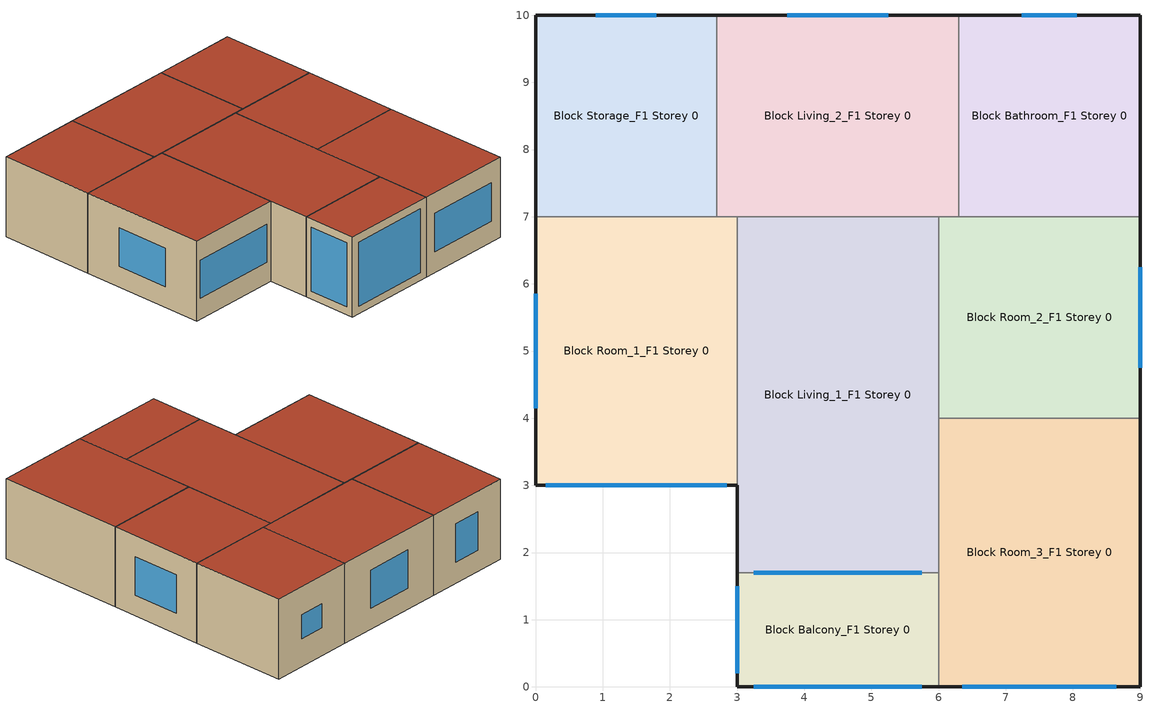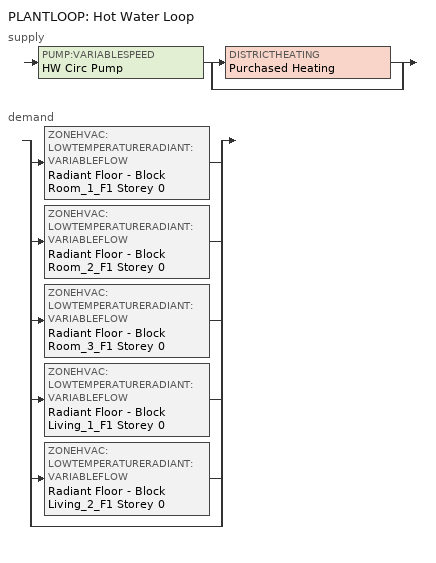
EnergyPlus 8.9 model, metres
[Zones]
Block Balcony_F1 Storey 0
 floor ground (Project Floor): 3,0 3,1.7 6,1.7 6,0 z0
 wall outside (Exterior_Wall_Construction): 3,1.7 3,0 6,0 z0:2.5
 wall to Block Living_1_F1 Storey 0 (Interior_Wall_Construction): 3,1.7 6,1.7 z0:2.5
 wall to Block Room_3_F1 Storey 0 (Interior_Wall_Construction): 6,1.7 6,0 z0:2.5
 window (Simple_DoublePane): 3.25,0 5.75,0 / 3,1.5 3,0.2 z0.25:2.25
 window inside (Interior_Glass_Door): 3.25,1.7 5.75,1.7 z0.3:2.2
 roof outside (Project Flat Roof): 3,1.7 3,0 6,0 6,1.7 z2.5
Block Room_3_F1 Storey 0
 floor ground (Slab Floor with Radiant): 6,0 6,4 9,4 9,0 z0
 wall outside (Exterior_Wall_Construction): 6,0 9,0 9,4 z0:2.5
 wall to Block Living_1_F1 Storey 0 (Interior_Wall_Construction): 6,1.7 6,4 z0:2.5
 wall to Block Room_2_F1 Storey 0 (Interior_Wall_Construction): 6,4 9,4 z0:2.5
 window (Simple_DoublePane): 6.35,0 8.65,0 z0.65:1.85
 roof outside (Project Flat Roof): 6,4 6,0 9,0 9,4 z2.5
Block Living_1_F1 Storey 0
 floor ground (Slab Floor with Radiant): 3,1.7 3,7 6,7 6,1.7 z0
 wall outside (Exterior_Wall_Construction): 3,3 3,1.7 z0:2.5
 wall to Block Room_2_F1 Storey 0 (Interior_Wall_Construction): 6,7 6,4 z0:2.5
 wall to Block Room_1_F1 Storey 0 (Interior_Wall_Construction): 3,3 3,7 z0:2.5
 wall to Block Living_2_F1 Storey 0 (Interior_Wall_Construction): 3,7 6,7 z0:2.5
 roof outside (Project Flat Roof): 3,7 3,1.7 6,1.7 6,7 z2.5
Block Room_1_F1 Storey 0
 floor ground (Slab Floor with Radiant): 0,3 0,7 3,7 3,3 z0
 wall outside (Exterior_Wall_Construction): 0,7 0,3 3,3 z0:2.5
 wall to Block Storage_F1 Storey 0 (Interior_Wall_Construction): 0,7 2.7,7 z0:2.5
 wall to Block Living_2_F1 Storey 0 (Interior_Wall_Construction): 2.7,7 3,7 z0:2.5
 window (Simple_DoublePane): 0.15,3 2.85,3 / 0,5.85 0,4.15 z0.65:1.85
 roof outside (Project Flat Roof): 0,7 0,3 3,3 3,7 z2.5
Block Room_2_F1 Storey 0
 floor ground (Slab Floor with Radiant): 6,4 6,7 9,7 9,4 z0
 wall outside (Exterior_Wall_Construction): 9,4 9,7 z0:2.5
 wall to Block Living_2_F1 Storey 0 (Interior_Wall_Construction): 6,7 6.3,7 z0:2.5
 wall to Block Bathroom_F1 Storey 0 (Interior_Wall_Construction): 6.3,7 9,7 z0:2.5
 window (Simple_DoublePane): 9,4.75 9,6.25 z0.65:1.85
 roof outside (Project Flat Roof): 6,7 6,4 9,4 9,7 z2.5
Block Storage_F1 Storey 0
 floor ground (Project Floor): 0,7 0,10 2.7,10 2.7,7 z0
 wall outside (Exterior_Wall_Construction): 2.7,10 0,10 0,7 z0:2.5
 wall to Block Living_2_F1 Storey 0 (Interior_Wall_Construction): 2.7,10 2.7,7 z0:2.5
 window (Simple_DoublePane): 1.8,10 0.9,10 z0.65:1.85
 roof outside (Project Flat Roof): 0,10 0,7 2.7,7 2.7,10 z2.5
Block Living_2_F1 Storey 0
 floor ground (Slab Floor with Radiant): 2.7,7 2.7,10 6.3,10 6.3,7 z0
 wall outside (Exterior_Wall_Construction): 6.3,10 2.7,10 z0:2.5
 wall to Block Bathroom_F1 Storey 0 (Interior_Wall_Construction): 6.3,10 6.3,7 z0:2.5
 window (Simple_DoublePane): 5.25,10 3.75,10 z0.65:1.85
 roof outside (Project Flat Roof): 2.7,10 2.7,7 6.3,7 6.3,10 z2.5
Block Bathroom_F1 Storey 0
 floor ground (Project Floor): 6.3,7 6.3,10 9,10 9,7 z0
 wall outside (Exterior_Wall_Construction): 9,7 9,10 6.3,10 z0:2.5
 window (Simple_DoublePane): 8.06,10 7.24,10 z0.88:1.62
 roof outside (Project Flat Roof): 6.3,10 6.3,7 9,7 9,10 z2.5
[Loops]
PLANTLOOP 'Hot Water Loop'
 supply: PUMP:VARIABLESPEED 'HW Circ Pump' > split
  | DISTRICTHEATING 'Purchased Heating'
  | bypass
 demand: split
  | ZONEHVAC:LOWTEMPERATURERADIANT:VARIABLEFLOW 'Radiant Floor - Block Room_1_F1 Storey 0'
  | ZONEHVAC:LOWTEMPERATURERADIANT:VARIABLEFLOW 'Radiant Floor - Block Room_2_F1 Storey 0'
  | ZONEHVAC:LOWTEMPERATURERADIANT:VARIABLEFLOW 'Radiant Floor - Block Room_3_F1 Storey 0'
  | ZONEHVAC:LOWTEMPERATURERADIANT:VARIABLEFLOW 'Radiant Floor - Block Living_1_F1 Storey 0'
  | ZONEHVAC:LOWTEMPERATURERADIANT:VARIABLEFLOW 'Radiant Floor - Block Living_2_F1 Storey 0'
  | bypass
[Building]
MultiZone_From_Node: North Axis=0; Terrain=Suburbs; Loads Convergence Tolerance Value=0.04; Temperature Convergence Tolerance Value=0.4; Solar Distribution=FullInteriorAndExterior; Maximum Number of Warmup Days=25; Minimum Number of Warmup Days=6
[SITE:LOCATION]
SEOUL_KOR_WMO_471100: Latitude=37.566; Longitude=126.978; Time Zone=9; Elevation=86
[SizingPeriod:DesignDay] Day of Month=21; Humidity Condition Type=Wetbulb; Barometric Pressure=83411; Rain Indicator=No; Snow Indicator=No; Daylight Saving Time Indicator=No; Solar Model Indicator=ASHRAEClearSky
Name | Month | Day Type | Maximum DryBulb Temperature | Daily DryBulb Temperature Range | Wetbulb or DewPoint at Maximum DryBulb | Wind Speed | Wind Direction | Sky Clearness
DENVER_STAPLETON Ann Htg 99.6% Condns DB | 12 | WinterDesignDay | -20 | 0 | -20 | 2.3 | 180 | 0
DENVER_STAPLETON Ann Clg .4% Condns DB=>MWB | 7 | SummerDesignDay | 34.1 | 15.2 | 15.8 | 4 | 120 | 1
[SITE:GROUNDTEMPERATURE:BUILDINGSURFACE]
10.5581, 8.66007, 7.64374, 8.19021, 9.73478, 11.5451, 13.0443, 14.4501, 15.367, 15.7827, 14.5272, 12.6398
[MATERIAL] Thermal Absorptance=0.9
Name | Roughness | Thickness | Conductivity | Density | Specific Heat | Solar Absorptance | Visible Absorptance
DefaultMaterial | Rough | 0.1 | 0.288501 | 1000 | 1000 | 0.7 | 0.7
Ext_Brick | Rough | 0.2 | 0.77 | 1700 | 840 | 0.7 | 0.7
Ext_Insul | MediumRough | 0.08 | 0.0190897 | 30 | 1400 | 0.7 | 0.7
Int_Gypsum; Gypsum_12mm; Gypsum_12mm_2 | Smooth | 0.012 | 0.16 | 800 | 1090 | 0.7 | 0.7
PartitionCore | MediumRough | 0.1 | 0.2 | 600 | 1000 | 0.7 | 0.7
CONCRETE - DRIED SAND AND GRAVEL 4 IN | MediumRough | 0.1016 | 1.311 | 2243 | 836 | 0.9 | 0.9
INS - EXPANDED EXT POLYSTYRENE R12 2 IN | Rough | 0.0508 | 0.0668237 | 25 | 1400 | 0.9 | 0.9
GYP1; GYP2 | MediumSmooth | 0.0127 | 0.16 | 800 | 1090 | 0.9 | 0.9
FINISH FLOORING - TILE 1 / 16 IN | Smooth | 0.0015875 | 1 | 2000 | 900 | 0.9 | 0.9
[WINDOWMATERIAL:SIMPLEGLAZINGSYSTEM]
Name | UFactor | Solar Heat Gain Coefficient | Visible Transmittance
SG_2p0 | 4.99942 | 0.6 | 0.7
INT_SG_2p2 | 2.2 | 0.65 | 0.75
[CONSTRUCTION]
Project Floor; Project Flat Roof: DefaultMaterial
Exterior_Wall_Construction: Ext_Brick, Ext_Insul, Int_Gypsum
Interior_Wall_Construction: Gypsum_12mm, PartitionCore, Gypsum_12mm_2
Simple_DoublePane: SG_2p0
Interior_Glass_Door: INT_SG_2p2
[CONSTRUCTION:INTERNALSOURCE]
Slab Floor with Radiant: 3, 4, 1, 0.1524, CONCRETE - DRIED SAND AND GRAVEL 4 IN, INS - EXPANDED EXT POLYSTYRENE R12 2 IN, GYP1, GYP2, FINISH FLOORING - TILE 1 / 16 IN
[ZONE] Type=1; Multiplier=1; Ceiling Height=autocalculate; Volume=autocalculate; Floor Area=autocalculate; Part of Total Floor Area=Yes
Block Balcony_F1 Storey 0; Block Room_3_F1 Storey 0; Block Living_1_F1 Storey 0; Block Room_1_F1 Storey 0; Block Room_2_F1 Storey 0; Block Storage_F1 Storey 0; Block Living_2_F1 Storey 0; Block Bathroom_F1 Storey 0
[PEOPLE] Number of People Schedule=Occ_Sch_Res_Quick; Number of People Calculation Method=People/Area; People per Zone Floor Area=0.0233959; Fraction Radiant=0.3; Sensible Heat Fraction=autocalculate; Activity Level Schedule=Activity_Sch_Res_Quick; Carbon Dioxide Generation Rate=3.82e-08; Enable ASHRAE 55 Comfort Warnings=No; Mean Radiant Temperature Calculation Type=ZoneAveraged; Work Efficiency Schedule=WorkEff_Sch_Res_Quick; Clothing Insulation Calculation Method=ClothingInsulationSchedule; Clothing Insulation Schedule=Clothing_Sch_Res_Quick; Air Velocity Schedule=AirVelo_Sch_Res_Quick; Thermal Comfort Model 1 Type=FANGER
Name | Zone or ZoneList
Block_Balcony_F1_Storey_0_People | Block Balcony_F1 Storey 0
Block_Room_3_F1_Storey_0_People | Block Room_3_F1 Storey 0
Block_Living_1_F1_Storey_0_People | Block Living_1_F1 Storey 0
Block_Room_1_F1_Storey_0_People | Block Room_1_F1 Storey 0
Block_Room_2_F1_Storey_0_People | Block Room_2_F1 Storey 0
Block_Storage_F1_Storey_0_People | Block Storage_F1 Storey 0
Block_Living_2_F1_Storey_0_People | Block Living_2_F1 Storey 0
Block_Bathroom_F1_Storey_0_People | Block Bathroom_F1 Storey 0
[LIGHTS] Schedule=Light_Sch_Res_Quick; Design Level Calculation Method=Watts/Area; Watts per Zone Floor Area=5; Return Air Fraction=0; Fraction Radiant=0.6; Fraction Visible=0.2; Fraction Replaceable=1; EndUse Subcategory=General; Return Air Fraction Calculated from Plenum Temperature=No; Return Air Fraction Function of Plenum Temperature Coefficient 1=0; Return Air Fraction Function of Plenum Temperature Coefficient 2=0
Name | Zone or ZoneList
Block_Balcony_F1_Storey_0_Lights | Block Balcony_F1 Storey 0
Block_Room_3_F1_Storey_0_Lights | Block Room_3_F1 Storey 0
Block_Living_1_F1_Storey_0_Lights | Block Living_1_F1 Storey 0
Block_Room_1_F1_Storey_0_Lights | Block Room_1_F1 Storey 0
Block_Room_2_F1_Storey_0_Lights | Block Room_2_F1 Storey 0
Block_Storage_F1_Storey_0_Lights | Block Storage_F1 Storey 0
Block_Living_2_F1_Storey_0_Lights | Block Living_2_F1 Storey 0
Block_Bathroom_F1_Storey_0_Lights | Block Bathroom_F1 Storey 0
[ELECTRICEQUIPMENT] Schedule=Equip_Sch_Res_Quick; Design Level Calculation Method=Watts/Area; Watts per Zone Floor Area=7; Fraction Latent=0; Fraction Radiant=0.2; Fraction Lost=0; EndUse Subcategory=General
Name | Zone or ZoneList
Block_Balcony_F1_Storey_0_Equip | Block Balcony_F1 Storey 0
Block_Room_3_F1_Storey_0_Equip | Block Room_3_F1 Storey 0
Block_Living_1_F1_Storey_0_Equip | Block Living_1_F1 Storey 0
Block_Room_1_F1_Storey_0_Equip | Block Room_1_F1 Storey 0
Block_Room_2_F1_Storey_0_Equip | Block Room_2_F1 Storey 0
Block_Storage_F1_Storey_0_Equip | Block Storage_F1 Storey 0
Block_Living_2_F1_Storey_0_Equip | Block Living_2_F1 Storey 0
Block_Bathroom_F1_Storey_0_Equip | Block Bathroom_F1 Storey 0
[ZONEINFILTRATION:DESIGNFLOWRATE] Schedule=ON; Design Flow Rate Calculation Method=AirChanges/Hour; Air Changes per Hour=1.86977; Constant Term Coefficient=1; Temperature Term Coefficient=0; Velocity Term Coefficient=0; Velocity Squared Term Coefficient=0
Name | Zone or ZoneList
Block_Balcony_F1_Storey_0_Infiltration | Block Balcony_F1 Storey 0
Block_Room_3_F1_Storey_0_Infiltration | Block Room_3_F1 Storey 0
Block_Living_1_F1_Storey_0_Infiltration | Block Living_1_F1 Storey 0
Block_Room_1_F1_Storey_0_Infiltration | Block Room_1_F1 Storey 0
Block_Room_2_F1_Storey_0_Infiltration | Block Room_2_F1 Storey 0
Block_Storage_F1_Storey_0_Infiltration | Block Storage_F1 Storey 0
Block_Living_2_F1_Storey_0_Infiltration | Block Living_2_F1 Storey 0
Block_Bathroom_F1_Storey_0_Infiltration | Block Bathroom_F1 Storey 0
[SIZING:ZONE] Zone Cooling Design Supply Air Temperature Input Method=SupplyAirTemperature; Zone Cooling Design Supply Air Temperature=16; Zone Heating Design Supply Air Temperature Input Method=SupplyAirTemperature; Zone Heating Design Supply Air Temperature=40; Zone Cooling Design Supply Air Humidity Ratio=0.009; Zone Heating Design Supply Air Humidity Ratio=0.004; Zone Heating Sizing Factor=1; Zone Cooling Sizing Factor=1; Cooling Design Air Flow Method=DesignDay; Cooling Design Air Flow Rate=0; Cooling Minimum Air Flow per Zone Floor Area=0.000762; Cooling Minimum Air Flow=0; Cooling Minimum Air Flow Fraction=0.2; Heating Design Air Flow Method=DesignDay; Heating Design Air Flow Rate=0; Heating Maximum Air Flow per Zone Floor Area=0.002032; Heating Maximum Air Flow=0.141576; Heating Maximum Air Flow Fraction=0.3; Account for Dedicated Outdoor Air System=No; Dedicated Outdoor Air System Control Strategy=NeutralSupplyAir; Dedicated Outdoor Air Low Setpoint Temperature for Design=autosize; Dedicated Outdoor Air High Setpoint Temperature for Design=autosize
Block Balcony_F1 Storey 0; Block Room_3_F1 Storey 0; Block Living_1_F1 Storey 0; Block Room_1_F1 Storey 0; Block Room_2_F1 Storey 0; Block Storage_F1 Storey 0; Block Living_2_F1 Storey 0; Block Bathroom_F1 Storey 0
[SIZING:PLANT]
Hot Water Loop: Loop Type=Heating; Design Loop Exit Temperature=60; Loop Design Temperature Difference=10; Sizing Option=NonCoincident; Zone Timesteps in Averaging Window=1
[ZONECONTROL:THERMOSTAT] Control Type Schedule=ZONE CONTROL TYPE SCHED; Control 1=Heating Setpoint with SB; Control 2=Cooling Setpoint with SB; Temperature Difference Between Cutout And Setpoint=0
Name | Zone or ZoneList
Block Room_1_F1 Storey 0 Thermostat | Block Room_1_F1 Storey 0
Block Room_2_F1 Storey 0 Thermostat | Block Room_2_F1 Storey 0
Block Room_3_F1 Storey 0 Thermostat | Block Room_3_F1 Storey 0
Block Living_1_F1 Storey 0 Thermostat | Block Living_1_F1 Storey 0
Block Living_2_F1 Storey 0 Thermostat | Block Living_2_F1 Storey 0
[THERMOSTATSETPOINT:SINGLEHEATING]
Heating Setpoint with SB: Setpoint Temperature Schedule=HEATING SETPOINTS
[THERMOSTATSETPOINT:SINGLECOOLING]
Cooling Setpoint with SB: Setpoint Temperature Schedule=COOLING SETPOINTS
[ZONEHVAC:LOWTEMPERATURERADIANT:VARIABLEFLOW] Availability Schedule=Always On Discrete; Hydronic Tubing Inside Diameter=0.013; Hydronic Tubing Length=Autosize; Temperature Control Type=MeanAirTemperature; Heating Design Capacity Method=HeatingDesignCapacity; Heating Design Capacity=Autosize; Maximum Hot Water Flow=Autosize; Heating Control Throttling Range=2; Heating Control Temperature Schedule=RADIANT HEATING SETPOINTS; Cooling Design Capacity Method=CoolingDesignCapacity; Cooling Design Capacity=0; Maximum Cold Water Flow=0; Cooling Control Throttling Range=2; Cooling Control Temperature Schedule=RADIANT COOLING SETPOINTS; Condensation Control Type=Off; Condensation Control Dewpoint Offset=1; Number of Circuits=OnePerSurface
Name | Zone | Surface Name or Radiant Surface Group
Radiant Floor - Block Room_1_F1 Storey 0 | Block Room_1_F1 Storey 0 | Block Room_1_F1 Storey 0 Floor 0001
Radiant Floor - Block Room_2_F1 Storey 0 | Block Room_2_F1 Storey 0 | Block Room_2_F1 Storey 0 Floor 0001
Radiant Floor - Block Room_3_F1 Storey 0 | Block Room_3_F1 Storey 0 | Block Room_3_F1 Storey 0 Floor 0001
Radiant Floor - Block Living_1_F1 Storey 0 | Block Living_1_F1 Storey 0 | Block Living_1_F1 Storey 0 Floor 0001
Radiant Floor - Block Living_2_F1 Storey 0 | Block Living_2_F1 Storey 0 | Block Living_2_F1 Storey 0 Floor 0001
[Zone equipment]
Block Room_1_F1 Storey 0: Radiant Floor - Block Room_1_F1 Storey 0
Block Room_2_F1 Storey 0: Radiant Floor - Block Room_2_F1 Storey 0
Block Room_3_F1 Storey 0: Radiant Floor - Block Room_3_F1 Storey 0
Block Living_1_F1 Storey 0: Radiant Floor - Block Living_1_F1 Storey 0
Block Living_2_F1 Storey 0: Radiant Floor - Block Living_2_F1 Storey 0
[PUMP:VARIABLESPEED]
HW Circ Pump: Design Maximum Flow Rate=Autosize; Design Pump Head=179352; Design Power Consumption=Autosize; Motor Efficiency=0.9; Fraction of Motor Inefficiencies to Fluid Stream=0; Coefficient 1 of the Part Load Performance Curve=0; Coefficient 2 of the Part Load Performance Curve=1; Coefficient 3 of the Part Load Performance Curve=0; Coefficient 4 of the Part Load Performance Curve=0; Design Minimum Flow Rate=0; Pump Control Type=Continuous; Design Power Sizing Method=PowerPerFlowPerPressure; Design Electric Power per Unit Flow Rate=348701.1; Design Shaft Power per Unit Flow Rate per Unit Head=1.28205; Design Minimum Flow Rate Fraction=0
[DISTRICTHEATING]
Purchased Heating: Nominal Capacity=1000000
[PLANTLOOP]
Hot Water Loop: Fluid Type=Water; Plant Equipment Operation Scheme=Hot Loop Operation; Maximum Loop Temperature=100; Minimum Loop Temperature=10; Maximum Loop Flow Rate=Autosize; Minimum Loop Flow Rate=0; Plant Loop Volume=Autocalculate; Load Distribution Scheme=SequentialLoad; Plant Loop Demand Calculation Scheme=SingleSetpoint; Common Pipe Simulation=None; Pressure Simulation Type=None; Loop Circulation Time=2
[PLANTEQUIPMENTLIST]
Heating Plant: Purchased Heating
[PLANTEQUIPMENTOPERATION:HEATINGLOAD]
Purchased Only: Load Range 1 Lower Limit=0; Load Range 1 Upper Limit=1000000; Range 1 Equipment List=Heating Plant
[PLANTEQUIPMENTOPERATIONSCHEMES]
Hot Loop Operation: Control Scheme 1=Purchased Only; Control Scheme 1 Schedule=ON
[SETPOINTMANAGER:SCHEDULED]
Hot Water Loop Setpoint Manager: Control Variable=Temperature; Schedule=HW Loop Setpoint Schedule; Setpoint Node or NodeList=Hot Water Loop Setpoint Node List
[SCHEDULE:COMPACT]
ON; Always On Discrete: Through: 12/31, For: AllDays, Until: 24:00, 1
HW Loop Setpoint Schedule: Through: 12/31, For: AllDays, Until: 24:00, 60
ZONE CONTROL TYPE SCHED: Through: 3/31, For: Alldays, Until: 24:00, 1, Through: 9/30, For: Alldays, Until: 24:00, 2, Through: 12/31, For: Alldays, Until: 24:00, 1
COOLING SETPOINTS; RADIANT COOLING SETPOINTS: Through: 12/31, For: Alldays, Until: 24:00, 26
Activity_Sch_Res_Quick: Through: 12/31, For: AllDays, Until: 24:00, 120
WorkEff_Sch_Res_Quick: Through: 12/31, For: AllDays, Until: 24:00, 0
Clothing_Sch_Res_Quick: Through: 12/31, For: AllDays, Until: 24:00, 0.9
AirVelo_Sch_Res_Quick: Through: 12/31, For: AllDays, Until: 24:00, 0.1
Occ_Sch_Res_Quick: Through: 12/31, For: AllDays, Until: 06:00, 0.95, Until: 08:00, 0.8, Until: 18:00, 0.15, Until: 23:30, 0.95, Until: 24:00, 0.95
Light_Sch_Res_Quick: Through: 12/31, For: AllDays, Until: 06:00, 0.05, Until: 08:00, 0.85, Until: 18:00, 0.1, Until: 23:30, 0.95, Until: 24:00, 0.85
Equip_Sch_Res_Quick: Through: 12/31, For: AllDays, Until: 06:00, 0.1, Until: 08:00, 0.55, Until: 18:00, 0.15, Until: 23:30, 0.65, Until: 24:00, 0.6
RADIANT HEATING SETPOINTS; HEATING SETPOINTS: Through: 01/31, For: AllDays, Until: 08:00, 23.6868, Until: 18:00, 15.061, Until: 24:00, 23.6868, Through: 02/28, For: AllDays, Until: 08:00, 22.1597, Until: 18:00, 18.722, Until: 24:00, 22.1597, Through: 03/31, For: AllDays, Until: 08:00, 23.2897, Until: 18:00, 16.0759, Until: 24:00, 23.2897, Through: 04/30, For: AllDays, Until: 08:00, 23.5315, Until: 18:00, 16.8194, Until: 24:00, 23.5315, Through: 05/31, For: AllDays, Until: 08:00, 23.5315, Until: 18:00, 16.8194, Until: 24:00, 23.5315, Through: 06/30, For: AllDays, Until: 08:00, 23.5315, Until: 18:00, 16.8194, Until: 24:00, 23.5315, Through: 07/31, For: AllDays, Until: 08:00, 23.5315, Until: 18:00, 16.8194, Until: 24:00, 23.5315, Through: 08/31, For: AllDays, Until: 08:00, 23.5315, Until: 18:00, 16.8194, Until: 24:00, 23.5315, Through: 09/30, For: AllDays, Until: 08:00, 23.5315, Until: 18:00, 16.8194, Until: 24:00, 23.5315, Through: 10/31, For: AllDays, Until: 08:00, 20.2146, Until: 18:00, 16.9178, Until: 24:00, 20.2146, Through: 11/30, For: AllDays, Until: 08:00, 20.8889, Until: 18:00, 18.2716, Until: 24:00, 20.8889, Through: 12/31, For: AllDays, Until: 08:00, 20.063, Until: 18:00, 15.2416, Until: 24:00, 20.063
